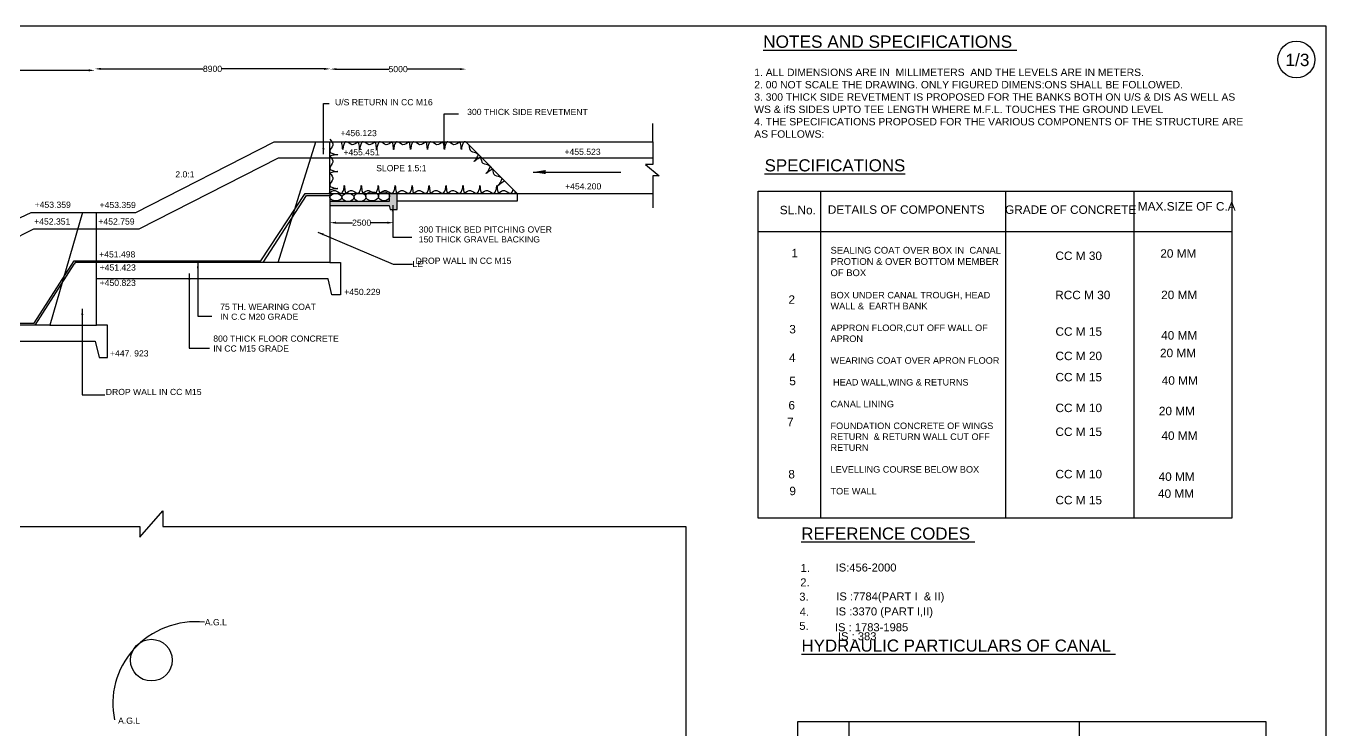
# Model space of a CAD drawing. Header units: millimetres. Extents: x -53262543 to -53200170, y 22144215 to 22178289.
# Drawn here: x -53221239 to -53200170, y 22166892 to 22178289 of the extents above; entities that cross this region are included whole.
import ezdxf

# ---------------------------------------------------------------- set-up
doc = ezdxf.new("R2010")
doc.units = ezdxf.units.MM
doc.header["$MEASUREMENT"] = 0
for name, color, linetype in [('DIMENSION', 7, 'Continuous'), ('DRAWING', 2, 'Continuous'), ('TEXT', 7, 'Continuous')]:
    doc.layers.add(name, color=color, linetype=linetype)
doc.styles.get("Standard").update_dxf_attribs({"font": 'arial.ttf', "height": 100})
doc.dimstyles.get("Standard").update_dxf_attribs({"dimtxt": 100, "dimasz": 100, "dimexe": 0.18, "dimexo": 0.0625, "dimgap": 0.09, "dimtad": 0, "dimdec": 0, "dimzin": 0, "dimdsep": 46, "dimtxsty": 'Standard', "dimcen": 0.09, "dimse1": 1, "dimse2": 1, "dimadec": 0, "dimazin": 0, "dimtfac": 1, "dimtdec": 0, "dimtofl": 0, "dimtmove": 0, "dimatfit": 3, "dimfxl": 1, "dimtolj": 1, "dimtzin": 0, "dimarcsym": 0})

# ---------------------------------------------------------------- blocks, each defined once
blk = doc.blocks.new('*D65')
at = {"layer": 'Defpoints', "color": 0, "lineweight": -3, "transparency": 16777216}
for p in [(-53224860, 22177582), (-53220122, 22177582), (-53220122, 22177570)]:
    blk.add_point(p, dxfattribs=at)
at = {"layer": 'DIMENSION', "color": 0, "lineweight": -2, "transparency": 16777216}
for p, q in [((-53224760, 22177570), (-53222674, 22177570)), ((-53220222, 22177570), (-53222307, 22177570))]:
    blk.add_line(p, q, dxfattribs=at)
at = {"layer": 'DIMENSION', "color": 0, "lineweight": -3, "transparency": 16777216}
for points in [[(-53224760, 22177587), (-53224760, 22177554), (-53224860, 22177570)], [(-53220222, 22177587), (-53220222, 22177554), (-53220122, 22177570)]]:
    blk.add_solid(points, dxfattribs=at)
at = {"layer": 'DIMENSION', "color": 0, "lineweight": -3, "transparency": 16777216, "insert": (-53222491, 22177570), "char_height": 100, "attachment_point": 5}
blk.add_mtext('\\A1;11000', dxfattribs=at)
blk = doc.blocks.new('*D66')
at = {"layer": 'Defpoints', "color": 0, "lineweight": -3, "transparency": 16777216}
for p in [(-53220122, 22177582), (-53216309, 22177594), (-53216309, 22177582)]:
    blk.add_point(p, dxfattribs=at)
at = {"layer": 'DIMENSION', "color": 0, "lineweight": -2, "transparency": 16777216}
for p, q in [((-53220022, 22177594), (-53218365, 22177594)), ((-53216409, 22177594), (-53218066, 22177594))]:
    blk.add_line(p, q, dxfattribs=at)
at = {"layer": 'DIMENSION', "color": 0, "lineweight": -3, "transparency": 16777216}
for points in [[(-53220022, 22177611), (-53220022, 22177577), (-53220122, 22177594)], [(-53216409, 22177611), (-53216409, 22177577), (-53216309, 22177594)]]:
    blk.add_solid(points, dxfattribs=at)
at = {"layer": 'DIMENSION', "color": 0, "lineweight": -3, "transparency": 16777216, "insert": (-53218216, 22177594), "char_height": 100, "attachment_point": 5}
blk.add_mtext('\\A1;8900', dxfattribs=at)
blk = doc.blocks.new('*D67')
at = {"layer": 'Defpoints', "color": 0, "lineweight": -3, "transparency": 16777216}
for p in [(-53216309, 22177582), (-53214107, 22177590), (-53214107, 22177582)]:
    blk.add_point(p, dxfattribs=at)
at = {"layer": 'DIMENSION', "color": 0, "lineweight": -2, "transparency": 16777216}
for p, q in [((-53216209, 22177590), (-53215357, 22177590)), ((-53214207, 22177590), (-53215059, 22177590))]:
    blk.add_line(p, q, dxfattribs=at)
at = {"layer": 'DIMENSION', "color": 0, "lineweight": -3, "transparency": 16777216}
for points in [[(-53216209, 22177607), (-53216209, 22177574), (-53216309, 22177590)], [(-53214207, 22177607), (-53214207, 22177574), (-53214107, 22177590)]]:
    blk.add_solid(points, dxfattribs=at)
at = {"layer": 'DIMENSION', "color": 0, "lineweight": -3, "transparency": 16777216, "insert": (-53215208, 22177590), "char_height": 100, "attachment_point": 5}
blk.add_mtext('\\A1;5000', dxfattribs=at)
blk = doc.blocks.new('*D68')
at = {"layer": 'Defpoints', "color": 0, "lineweight": -3, "transparency": 16777216}
for p in [(-53216316, 22175108), (-53215282, 22175108), (-53215282, 22175100)]:
    blk.add_point(p, dxfattribs=at)
at = {"layer": 'DIMENSION', "color": 0, "lineweight": -2, "transparency": 16777216}
for p, q in [((-53216216, 22175100), (-53215949, 22175100)), ((-53215382, 22175100), (-53215649, 22175100))]:
    blk.add_line(p, q, dxfattribs=at)
at = {"layer": 'DIMENSION', "color": 0, "lineweight": -3, "transparency": 16777216}
for points in [[(-53216216, 22175117), (-53216216, 22175084), (-53216316, 22175100)], [(-53215382, 22175117), (-53215382, 22175084), (-53215282, 22175100)]]:
    blk.add_solid(points, dxfattribs=at)
at = {"layer": 'DIMENSION', "color": 0, "lineweight": -3, "transparency": 16777216, "insert": (-53215799, 22175100), "char_height": 100, "attachment_point": 5}
blk.add_mtext('\\A1;2500', dxfattribs=at)

msp = doc.modelspace()

# ---------------------------------------------------------------- hatches: boundary and pattern name
at = {"layer": 'DIMENSION', "lineweight": -3}
h = msp.add_hatch(dxfattribs=at)
h.set_pattern_fill('AR-CONC', color=0, scale=5, style=0)
h.set_pattern_definition([(50, (0, 0), (35.86300913, -3.137606749), [3.75, -41.25]), (355, (0, 0), (-6.93756668, 37.609606685), [3, -33]), (100.4514, (2.99, -0.26), (28.925469086, 34.471977103), [3.1870095, -35.0571056]), (46.1842, (0, 10), (53.36205243, -8.275950716), [5.625, -61.875]), (96.6356, (4.447, 9.31), (46.733135277, 48.705893545), [4.7805144, -52.58565]), (351.1842, (0, 10), (46.733097257, 48.705930046), [4.5, -49.5]), (21, (5, 7.5), (29.845352606, -20.130944533), [3.75, -41.25]), (326, (5, 7.5), (12.165766596, 36.257502252), [3, -33]), (71.4514, (7.487, 5.822), (42.01113143, 16.126524835), [3.1870095, -35.0571056]), (37.5, (0, 0), (0.607992766, 16.6446926916), [0, -32.6, 0, -33.5, 0, -33.125]), (7.5, (0, 0), (13.153476872, 19.720585594), [0, -19.1, 0, -31.85, 0, -12.625]), (327.5, (-11.15, 0), (26.6911218086, -1.1277435867), [0, -12.5, 0, -39, 0, -51.75]), (317.5, (-16.15, 0), (29.159308467, 5.005249117), [0, -16.25, 0, -25.9, 0, -36.75])])
h.paths.add_polyline_path([(-53215221.1, 22175575), (-53215348.6, 22175575), (-53215348.6, 22175448.2), (-53216315.6, 22175448.2), (-53216315.6, 22175377.5), (-53215351.2, 22175377.5), (-53215337.3, 22175315.5), (-53215221.1, 22175315.5)])

# ---------------------------------------------------------------- linework, layer by layer
at = {"layer": 'DIMENSION', "color": 0, "lineweight": -3}
msp.add_lwpolyline([(-53200169.6, 22144215.5), (-53262542.8, 22144215.5), (-53262542.8, 22178289.3), (-53200169.6, 22178289.3)], close=True, dxfattribs=at)
at = {"layer": 'DIMENSION', "lineweight": -3}
msp.add_lwpolyline([(-53209371.3, 22175610.1), (-53201693.5, 22175610.1), (-53201693.5, 22170311.8), (-53209371.3, 22170311.8)], close=True, dxfattribs=at)
for points in [[(-53208361.4, 22175610.1), (-53208361.4, 22170311.8)], [(-53205361.6, 22175610.1), (-53205361.6, 22170311.8)], [(-53203282.5, 22175610.1), (-53203282.5, 22170311.8)], [(-53209371.3, 22174957.1), (-53201693.5, 22174957.1)]]:
    msp.add_lwpolyline(points, dxfattribs=at)
at = {"layer": 'DIMENSION', "color": 0}
msp.add_circle((-53200649.9, 22177745.4), 298.5, dxfattribs=at)
at = {"layer": 'DIMENSION', "color": 0, "lineweight": -3}
for centre, major_axis, ratio in [((-53216020.2, 22175512.5), (-98, 0), 0.6760552), ((-53215826.7, 22175512.5), (-95.4, 0), 0.7250521), ((-53215629.6, 22175527.9), (-104.1, 0), 0.6815657), ((-53215437, 22175527.9), (-88.5, 0), 0.8266146), ((-53216216.9, 22175512.5), (-98.7, 0), 0.5942794)]:
    msp.add_ellipse(centre, major_axis=major_axis, ratio=ratio, dxfattribs=at)
at = {"layer": 'DRAWING', "color": 0}
for points in [[(-53224871.9, 22175056.3), (-53221602, 22175056.3), (-53221155, 22175264.3), (-53219460.1, 22175264.3), (-53217214.9, 22176413.6), (-53211077.9, 22176413.6), (-53211077.9, 22176709.1)], [(-53211077.9, 22176413.6), (-53211077.9, 22176045.1), (-53211196.2, 22176045.1), (-53210978.3, 22175859.6), (-53211080.5, 22175859.6), (-53211080.5, 22175339.3)], [(-53224871.9, 22174794.2), (-53221519.2, 22174794.2), (-53221110.2, 22175001.4), (-53219406.9, 22175001.4), (-53217147.7, 22176153.3), (-53211077.9, 22176153.3)], [(-53224871.9, 22173210.4), (-53224871.9, 22173179.4), (-53220117.9, 22173179.4), (-53220050.8, 22172917), (-53219916.8, 22172917), (-53219916.8, 22173436.6), (-53220095.6, 22173436.6), (-53220095.6, 22175264.3)], [(-53220323.5, 22175264.3), (-53220853.8, 22173436.6), (-53220095.6, 22173436.6)], [(-53220853.8, 22173436.6), (-53224871.9, 22173436.6)]]:
    msp.add_lwpolyline(points, dxfattribs=at)
at = {"layer": 'DRAWING', "color": 0, "lineweight": -3}
for points in [[(-53224871.9, 22173473.8), (-53221106.4, 22173473.8), (-53220458.3, 22174484.5), (-53217432.5, 22174484.1), (-53216713.7, 22175575), (-53216315.6, 22175575), (-53216315.6, 22176413.6)], [(-53217152.4, 22174454.5), (-53216542.8, 22176413.6)], [(-53213279.8, 22175575), (-53214109.3, 22176413.6)], [(-53216315.6, 22175575), (-53216315.6, 22174454.5), (-53216144.1, 22174454.5), (-53216144.1, 22173930.2), (-53216281.7, 22173930.2), (-53216341.9, 22174191.3), (-53220095.6, 22174191.3)], [(-53216315.6, 22175575), (-53211080.5, 22175575)], [(-53216315.6, 22175377.5), (-53215351.2, 22175377.5), (-53215337.3, 22175315.5), (-53215221.1, 22175315.5), (-53215221.1, 22175575)], [(-53216315.6, 22175448.2), (-53215348.6, 22175448.2), (-53215348.6, 22175575)], [(-53215221.1, 22175453.5), (-53213275.5, 22175453.5), (-53213275.5, 22175575)], [(-53217393.8, 22174454.5), (-53216695.5, 22175542.9), (-53216315.6, 22175542.9)], [(-53221089.2, 22173436.6), (-53220457.5, 22174426.4)], [(-53216315.6, 22174454.5), (-53220439.6, 22174454.5), (-53220457.5, 22174426.4)], [(-53253779.4, 22170398.8), (-53253779.4, 22170175.7), (-53245450.1, 22170175.7), (-53245450.1, 22169975.1), (-53245086, 22170407.5), (-53245086, 22170175.7), (-53236745, 22170175.7), (-53236745, 22170011.6), (-53236362.1, 22170394.2), (-53236362.1, 22170175.7), (-53228062.2, 22170175.7), (-53228062.2, 22170012.5), (-53227686.4, 22170359.1), (-53227686.4, 22170175.7), (-53219396.7, 22170175.7), (-53219396.7, 22170003.8), (-53219022.9, 22170426.4), (-53219022.9, 22170175.7), (-53211675.3, 22170175.7)], [(-53211675.3, 22170175.7), (-53210545.5, 22170175.7), (-53210545.5, 22169966.5)], [(-53210545.5, 22169966.5), (-53210545.5, 22164375.5), (-53210754.2, 22164375.5), (-53210322.6, 22164016.4), (-53210545.5, 22164016.4), (-53210545.5, 22162033.1), (-53210768.6, 22162033.1), (-53210303.5, 22161676), (-53210545.5, 22161676), (-53210545.5, 22158223.7), (-53210768.8, 22158223.7), (-53210339.3, 22157866.6), (-53210545.5, 22157866.6), (-53210545.5, 22156593.9)]]:
    msp.add_lwpolyline(points, dxfattribs=at)
msp.add_circle((-53219206.5, 22168008.4), 337.9, dxfattribs=at)
for centre, radius, start, end in [((-53218489.9, 22167281), 1349.7, 83.7699, 138.41615), ((-53218546.6, 22167314.1), 1285.4, 137.84375, 192.34852)]:
    msp.add_arc(centre, radius, start, end, dxfattribs=at)
for points in [[(-53216315.6, 22176454.9), (-53216267.1, 22176354.8), (-53216312.8, 22176258.4), (-53216308.9, 22176241.6), (-53216281.8, 22176225.1), (-53216221.1, 22176207.1), (-53216186.9, 22176203.7), (-53216242.6, 22176196.9), (-53216315.6, 22176180.2)], [(-53215852.8, 22176413.6), (-53215952.9, 22176365.1), (-53216049.3, 22176410.8), (-53216066.2, 22176406.9), (-53216082.6, 22176379.8), (-53216100.6, 22176319.1), (-53216104, 22176284.9), (-53216110.8, 22176340.6), (-53216127.5, 22176413.6)], [(-53215578.2, 22176413.6), (-53215678.3, 22176365.1), (-53215774.7, 22176410.8), (-53215791.5, 22176406.9), (-53215808, 22176379.8), (-53215826, 22176319.1), (-53215829.4, 22176284.9), (-53215836.2, 22176340.6), (-53215852.8, 22176413.6)], [(-53215303.6, 22176413.6), (-53215403.6, 22176365.1), (-53215500.1, 22176410.8), (-53215516.9, 22176406.9), (-53215533.3, 22176379.8), (-53215551.4, 22176319.1), (-53215554.8, 22176284.9), (-53215561.5, 22176340.6), (-53215578.2, 22176413.6)], [(-53215029, 22176413.6), (-53215129, 22176365.1), (-53215225.5, 22176410.8), (-53215242.3, 22176406.9), (-53215258.7, 22176379.8), (-53215276.8, 22176319.1), (-53215280.1, 22176284.9), (-53215286.9, 22176340.6), (-53215303.6, 22176413.6)], [(-53214754.3, 22176413.6), (-53214854.4, 22176365.1), (-53214950.8, 22176410.8), (-53214967.6, 22176406.9), (-53214984.1, 22176379.8), (-53215002.1, 22176319.1), (-53215005.5, 22176284.9), (-53215012.3, 22176340.6), (-53215029, 22176413.6)], [(-53214479.7, 22176413.6), (-53214579.8, 22176365.1), (-53214676.2, 22176410.8), (-53214693, 22176406.9), (-53214709.4, 22176379.8), (-53214727.5, 22176319.1), (-53214730.9, 22176284.9), (-53214737.6, 22176340.6), (-53214754.3, 22176413.6)], [(-53214205.1, 22176413.6), (-53214305.1, 22176365.1), (-53214401.6, 22176410.8), (-53214418.4, 22176406.9), (-53214434.8, 22176379.8), (-53214452.9, 22176319.1), (-53214456.3, 22176284.9), (-53214463, 22176340.6), (-53214479.7, 22176413.6)], [(-53214061.9, 22176363.3), (-53214025.8, 22176258.1), (-53213925.4, 22176221.9), (-53213916.4, 22176207.2), (-53213924, 22176176.5), (-53213954.3, 22176120.9), (-53213976.2, 22176094.4), (-53213931.9, 22176128.8), (-53213868.4, 22176168.4)], [(-53216315.6, 22176180.2), (-53216267.1, 22176080.2), (-53216312.8, 22175983.8), (-53216308.9, 22175966.9), (-53216281.8, 22175950.5), (-53216221.1, 22175932.4), (-53216186.9, 22175929.1), (-53216242.6, 22175922.3), (-53216315.6, 22175905.6)], [(-53213868.4, 22176168.4), (-53213832.3, 22176063.2), (-53213731.9, 22176027), (-53213722.8, 22176012.3), (-53213730.5, 22175981.6), (-53213760.8, 22175926), (-53213782.7, 22175899.5), (-53213738.4, 22175934), (-53213674.8, 22175973.6)], [(-53216315.6, 22175905.6), (-53216267.1, 22175805.6), (-53216312.8, 22175709.1), (-53216308.9, 22175692.3), (-53216281.8, 22175675.9), (-53216221.1, 22175657.8), (-53216186.9, 22175654.4), (-53216242.6, 22175647.7), (-53216315.6, 22175631)], [(-53213674.8, 22175973.6), (-53213638.8, 22175868.4), (-53213538.4, 22175832.2), (-53213529.3, 22175817.5), (-53213536.9, 22175786.7), (-53213567.3, 22175731.1), (-53213589.2, 22175704.6), (-53213544.9, 22175739.1), (-53213481.3, 22175778.7)], [(-53216330.8, 22175575), (-53216230.8, 22175623.5), (-53216134.3, 22175577.8), (-53216117.5, 22175581.7), (-53216101.1, 22175608.8), (-53216083, 22175669.5), (-53216079.7, 22175703.7), (-53216072.9, 22175648), (-53216056.2, 22175575)], [(-53216056.2, 22175575), (-53215956.1, 22175623.5), (-53215859.7, 22175577.8), (-53215842.9, 22175581.7), (-53215826.5, 22175608.8), (-53215808.4, 22175669.5), (-53215805, 22175703.7), (-53215798.3, 22175648), (-53215781.6, 22175575)], [(-53215781.6, 22175575), (-53215681.5, 22175623.5), (-53215585.1, 22175577.8), (-53215568.3, 22175581.7), (-53215551.8, 22175608.8), (-53215533.8, 22175669.5), (-53215530.4, 22175703.7), (-53215523.6, 22175648), (-53215507, 22175575)], [(-53215507, 22175575), (-53215406.9, 22175623.5), (-53215310.5, 22175577.8), (-53215293.6, 22175581.7), (-53215277.2, 22175608.8), (-53215259.1, 22175669.5), (-53215255.8, 22175703.7), (-53215249, 22175648), (-53215232.3, 22175575)], [(-53215232.3, 22175575), (-53215132.3, 22175623.5), (-53215035.8, 22175577.8), (-53215019, 22175581.7), (-53215002.6, 22175608.8), (-53214984.5, 22175669.5), (-53214981.1, 22175703.7), (-53214974.4, 22175648), (-53214957.7, 22175575)], [(-53214957.7, 22175575), (-53214857.6, 22175623.5), (-53214761.2, 22175577.8), (-53214744.4, 22175581.7), (-53214727.9, 22175608.8), (-53214709.9, 22175669.5), (-53214706.5, 22175703.7), (-53214699.7, 22175648), (-53214683.1, 22175575)], [(-53214683.1, 22175575), (-53214583, 22175623.5), (-53214486.6, 22175577.8), (-53214469.8, 22175581.7), (-53214453.3, 22175608.8), (-53214435.3, 22175669.5), (-53214431.9, 22175703.7), (-53214425.1, 22175648), (-53214408.4, 22175575)], [(-53214408.4, 22175575), (-53214308.4, 22175623.5), (-53214211.9, 22175577.8), (-53214195.1, 22175581.7), (-53214178.7, 22175608.8), (-53214160.6, 22175669.5), (-53214157.3, 22175703.7), (-53214150.5, 22175648), (-53214133.8, 22175575)], [(-53214133.8, 22175575), (-53214033.7, 22175623.5), (-53213937.3, 22175577.8), (-53213920.5, 22175581.7), (-53213904.1, 22175608.8), (-53213886, 22175669.5), (-53213882.6, 22175703.7), (-53213875.9, 22175648), (-53213859.2, 22175575)], [(-53213859.2, 22175575), (-53213759.1, 22175623.5), (-53213662.7, 22175577.8), (-53213645.9, 22175581.7), (-53213629.4, 22175608.8), (-53213611.4, 22175669.5), (-53213608, 22175703.7), (-53213601.2, 22175648), (-53213584.5, 22175575)]]:
    msp.add_spline(points, degree=3, dxfattribs=at)
for points, knots in [([(-53214100.1, 22176404.4), (-53214108.7, 22176408.2), (-53214123.2, 22176412.4), (-53214150.3, 22176407.9), (-53214164.3, 22176366.7), (-53214178.8, 22176337.1), (-53214181.8, 22176259.3), (-53214188, 22176360.7), (-53214198.9, 22176394.4), (-53214205.1, 22176413.6)], [190.6526089, 190.6526089, 190.6526089, 190.6526089, 217.9280386, 235.191206, 266.8558013, 330.2048573, 364.5678125, 420.7036885, 495.5836876, 495.5836876, 495.5836876, 495.5836876]), ([(-53213584.5, 22175575), (-53213550.5, 22175602.8), (-53213483.9, 22175657.3), (-53213420.1, 22175571.5), (-53213364.7, 22175580.7), (-53213354.4, 22175611.1), (-53213346.7, 22175629), (-53213343.4, 22175639.3)], [0, 0, 0, 0, 111.2082345, 217.9280386, 235.191206, 266.8558013, 301.0125841, 301.0125841, 301.0125841, 301.0125841])]:
    msp.add_open_spline(points, degree=3, knots=knots, dxfattribs=at)
msp.add_open_spline([(-53213321.6, 22175617.2), (-53213318.1, 22175600.3), (-53213314, 22175587.6), (-53213309.9, 22175575)], degree=3, dxfattribs=at)
at = {"layer": 'TEXT', "color": 0}
msp.add_lwpolyline([(-53208730.1, 22167015.3), (-53201143.6, 22167015.3), (-53201143.6, 22162147), (-53208730.1, 22162147)], close=True, dxfattribs=at)
for points in [[(-53207895.3, 22162147), (-53207895.3, 22167015.3)], [(-53204172, 22167015.3), (-53204172, 22162147)]]:
    msp.add_lwpolyline(points, dxfattribs=at)

# ---------------------------------------------------------------- texts
at = {"layer": 'DIMENSION', "color": 0}
msp.add_text('1/3', height=200, dxfattribs=at).set_placement((-53200826.1, 22177639.8))
at = {"layer": 'DIMENSION', "lineweight": -3}
for s, p in [('1', (-53208832.8, 22174539.6)), ('2', (-53208881.9, 22173785.3)), ('3', (-53208868.5, 22173305.3)), ('4', (-53208873, 22172842.9)), ('5', (-53208868.4, 22172465.2)), ('6', (-53208881.8, 22172072.5)), ('7', (-53208904.2, 22171801.6)), ('8', (-53208883.7, 22170954.6)), ('9', (-53208867.1, 22170682.7))]:
    msp.add_text(s, height=137, dxfattribs=at).set_placement(p)
at = {"layer": 'DIMENSION', "color": 0, "lineweight": -3, "insert": (-53209436.2, 22177598), "char_height": 120, "width": 7996.373, "attachment_point": 1}
msp.add_mtext('1. ALL DIMENSIONS ARE IN  MILLIMETERS  AND THE LEVELS ARE IN METERS. \\P2. 00 NOT SCALE THE DRAWING. ONLY FIGURED DIMENS:ONS SHALL BE FOLLOWED. \\P3. 300 THICK SIDE REVETMENT IS PROPOSED FOR THE BANKS BOTH ON U/S & DIS AS WELL AS WS & ifS SIDES UPTO TEE LENGTH WHERE M.F.L. TOUCHES THE GROUND LEVEL \\P4. THE SPECIFICATIONS PROPOSED FOR THE VARIOUS COMPONENTS OF THE STRUCTURE ARE AS FOLLOWS: ', dxfattribs=at)
at = {"layer": 'DIMENSION', "color": 0, "lineweight": -3, "char_height": 100, "attachment_point": 1}
for s, insert in [('\\A1;LE ', (-53214975.6, 22174479.7)), ('\\A1;', (-53218224.8, 22173636.5)), ('\\A1;', (-53218267.3, 22173113.7))]:
    msp.add_mtext(s, dxfattribs=dict(at, insert=insert))
at = {"layer": 'TEXT', "color": 0}
for s, height, p in [('%%UNOTES AND SPECIFICATIONS ', 200, (-53209291.7, 22177935.5)), ('%%USPECIFICATIONS', 195.801, (-53209268.1, 22175932.3)), ('SL.No.', 137.04, (-53209022.2, 22175236.7)), ('DETAILS OF COMPONENTS ', 137.044, (-53208243.3, 22175244.3)), ('GRADE OF CONCRETE ', 137.044, (-53205371.1, 22175243.2)), ('MAX.SIZE OF C.A', 137.044, (-53203219.4, 22175296.6)), ('20 MM', 137.04, (-53202855.3, 22174532.3)), ('20 MM', 137.04, (-53202841.3, 22173861.1)), ('40 MM', 137.04, (-53202841.3, 22173205.2)), ('20 MM', 137.04, (-53202859.9, 22172919.9)), ('40 MM', 137.04, (-53202832, 22172473.8)), ('20 MM ', 137.04, (-53202878.6, 22171978.7)), ('40 MM', 137.04, (-53202836.7, 22171579.6)), ('40 MM', 137.04, (-53202883.2, 22170914.8)), ('40 MM', 137.04, (-53202892.5, 22170640.4)), ('%%UREFERENCE CODES ', 195.801, (-53208673.8, 22169963.1)), ('1.   ', 129.66, (-53208684.7, 22169437.4)), ('IS:456-2000', 129.662, (-53208117.4, 22169445.3)), ('2.', 129.66, (-53208689.7, 22169204.1)), ('3.', 129.66, (-53208706.4, 22168972.5)), ('IS :7784(PART I  & II)', 129.662, (-53208107, 22168976.7)), ('4.', 129.66, (-53208700.5, 22168727)), ('IS :3370 (PART I,II)', 129.662, (-53208119.2, 22168733.3)), ('5.', 129.66, (-53208706.1, 22168499.7)), ('IS : 1783-1985', 129.662, (-53208128.8, 22168477.1)), ('IS : 383', 129.66, (-53208079.8, 22168330.9)), ('%%UHYDRAULIC PARTICULARS OF CANAL ', 195.801, (-53208670.2, 22168146.8))]:
    msp.add_text(s, height=height, dxfattribs=at).set_placement(p)
at = {"layer": 'TEXT', "color": 0, "lineweight": -3}
for s, height, p in [('U/S RETURN IN CC M16', 100, (-53216230.9, 22177003.6)), ('300 THICK SIDE REVETMENT', 100, (-53214088.8, 22176846)), ('+456.123', 100, (-53216140.3, 22176503.3)), ('+455.451', 100, (-53216094.1, 22176192.1)), ('+455.523', 100, (-53212512, 22176199.7)), ('SLOPE 1.5:1', 100, (-53215563.4, 22175934.7)), ('2.0:1', 100, (-53218818.9, 22175834.1)), ('+454.200', 100, (-53212501.8, 22175639.5)), ('+453.359', 100, (-53221098.8, 22175341.5)), ('+453.359', 100, (-53220045.8, 22175337.5)), ('+452.351', 100, (-53221106.7, 22175069.6)), ('+452.759', 100, (-53220065.5, 22175069.6)), ('300 THICK BED PITCHING OVER', 100, (-53214873, 22174940.5)), ('150 THICK GRAVEL BACKING', 100, (-53214873, 22174779.9)), ('+451.498', 100, (-53220053.1, 22174536.8)), ('DROP WALL IN CC M15', 100, (-53214925.4, 22174433.3)), ('CC M 30', 137.04, (-53204555.4, 22174495.3)), ('+451.423', 100, (-53220045.2, 22174324.1)), ('+450.823', 100, (-53220045.2, 22174075.9)), ('+450.229', 100, (-53216081.2, 22173928.1)), ('RCC M 30', 137.04, (-53204558.5, 22173859.7)), ('75 TH. WEARING COAT ', 100, (-53218092.3, 22173686.5)), ('IN C.C M20 GRADE', 100, (-53218092.3, 22173525.9)), ('800 THICK FLOOR CONCRETE ', 100, (-53218203.7, 22173171.2)), ('CC M 15', 137.04, (-53204554.2, 22173267.3)), ('IN CC M15 GRADE', 100, (-53218203.7, 22173010.6)), ('+447. 923', 100, (-53219878.1, 22172931.3)), ('CC M 20', 137.04, (-53204554.2, 22172871.7)), ('CC M 15', 137.04, (-53204554.2, 22172527.6)), ('DROP WALL IN CC M15', 100, (-53219945.9, 22172306.5)), ('CC M 10', 137.04, (-53204554.2, 22172029.3)), ('CC M 15', 137.04, (-53204554.2, 22171642.3)), ('CC M 10', 137.04, (-53204554.2, 22170955.7)), ('CC M 15', 137.04, (-53204554.2, 22170534.4)), ('A.G.L', 100, (-53218340.5, 22168572.8)), ('A.G.L', 100, (-53219746.8, 22166977.1))]:
    msp.add_text(s, height=height, dxfattribs=at).set_placement(p)
at = {"layer": 'TEXT', "color": 0, "lineweight": -3, "insert": (-53208199.8, 22174708.4), "char_height": 109.433, "width": 2876.247, "attachment_point": 1}
msp.add_mtext('SEALING COAT OVER BOX IN  CANAL PROTION & OVER BOTTOM MEMBER OF BOX\\P\\P{\\H0.96774x;BOX UNDER CANAL TROUGH, HEAD WALL &  EARTH BANK \\P\\PAPPRON FLOOR,CUT OFF WALL OF APRON \\P\\PWEARING COAT OVER APRON FLOOR\\P\\P HEAD WALL,WING & RETURNS\\P\\PCANAL LINING \\P\\PFOUNDATION CONCRETE OF WINGS RETURN  & RETURN WALL CUT OFF RETURN  \\P \\PLEVELLING COURSE BELOW BOX \\P\\PTOE WALL}', dxfattribs=at)

# ---------------------------------------------------------------- dimensions: what is measured, and where the dimension line sits
at = {"layer": 'DIMENSION', "color": 0, "lineweight": -3}
for base, p1, p2, text, picture, middle in [((-53220122, 22177570.4), (-53224859.5, 22177582), (-53220122, 22177582), '11000', '*D65', (-53222490.7, 22177570.4)), ((-53216309.2, 22177593.9), (-53220122, 22177582), (-53216309.2, 22177582), '8900', '*D66', (-53218215.6, 22177593.9)), ((-53214106.6, 22177590.2), (-53216309.2, 22177582), (-53214106.6, 22177582), '5000', '*D67', (-53215207.9, 22177590.2)), ((-53215282, 22175100.5), (-53216315.6, 22175108), (-53215282, 22175108), '2500', '*D68', (-53215798.8, 22175100.5))]:
    dim = msp.add_linear_dim(base=base, p1=p1, p2=p2, text=text, dimstyle='Standard', dxfattribs=at)
    dim.commit()
    dim.dimension.update_dxf_attribs({"geometry": picture, "text_midpoint": middle})

# ---------------------------------------------------------------- leaders
for points, override in [([(-53216418.6, 22176209.3), (-53216418.6, 22177030.3), (-53216324.1, 22177030.3)], {"dimgap": 0.09, "dimtad": 0}), ([(-53214459.4, 22176305), (-53214459.4, 22176867.1), (-53214227.6, 22176867.1)], {"dimgap": 0.09, "dimtad": 0}), ([(-53213019.1, 22175921), (-53211600, 22175921)], {"dimasz": 200, "dimgap": 0.09, "dimtad": 0}), ([(-53215294.6, 22175384.9), (-53215294.6, 22174866.7), (-53214986.3, 22174866.7)], {"dimgap": 0.09, "dimtad": 0}), ([(-53218453.9, 22174458.9), (-53218453.9, 22173586.5), (-53218224.9, 22173586.5)], {"dimgap": 0.09, "dimtad": 0}), ([(-53218593.3, 22174276.4), (-53218593.3, 22173063.7), (-53218267.4, 22173063.7)], {"dimgap": 0.09, "dimtad": 0}), ([(-53220326.9, 22173705.8), (-53220326.9, 22172310.3), (-53219960.2, 22172310.3)], {"dimgap": 0.09, "dimtad": 0})]:
    msp.add_leader(points, dimstyle='Standard', override=override, dxfattribs=at)
at = {"layer": 'DIMENSION', "color": 0, "lineweight": -3, "annotation_type": 0, "has_hookline": 1, "hookline_direction": 0, "text_width": 153.1}
msp.add_leader([(-53216511.1, 22174948.7), (-53215288.6, 22174426.4), (-53214975.7, 22174429.7)], dimstyle='Standard', override={"dimgap": 0.09, "dimtad": 0}, dxfattribs=at)

doc.saveas('drawing.dxf')
